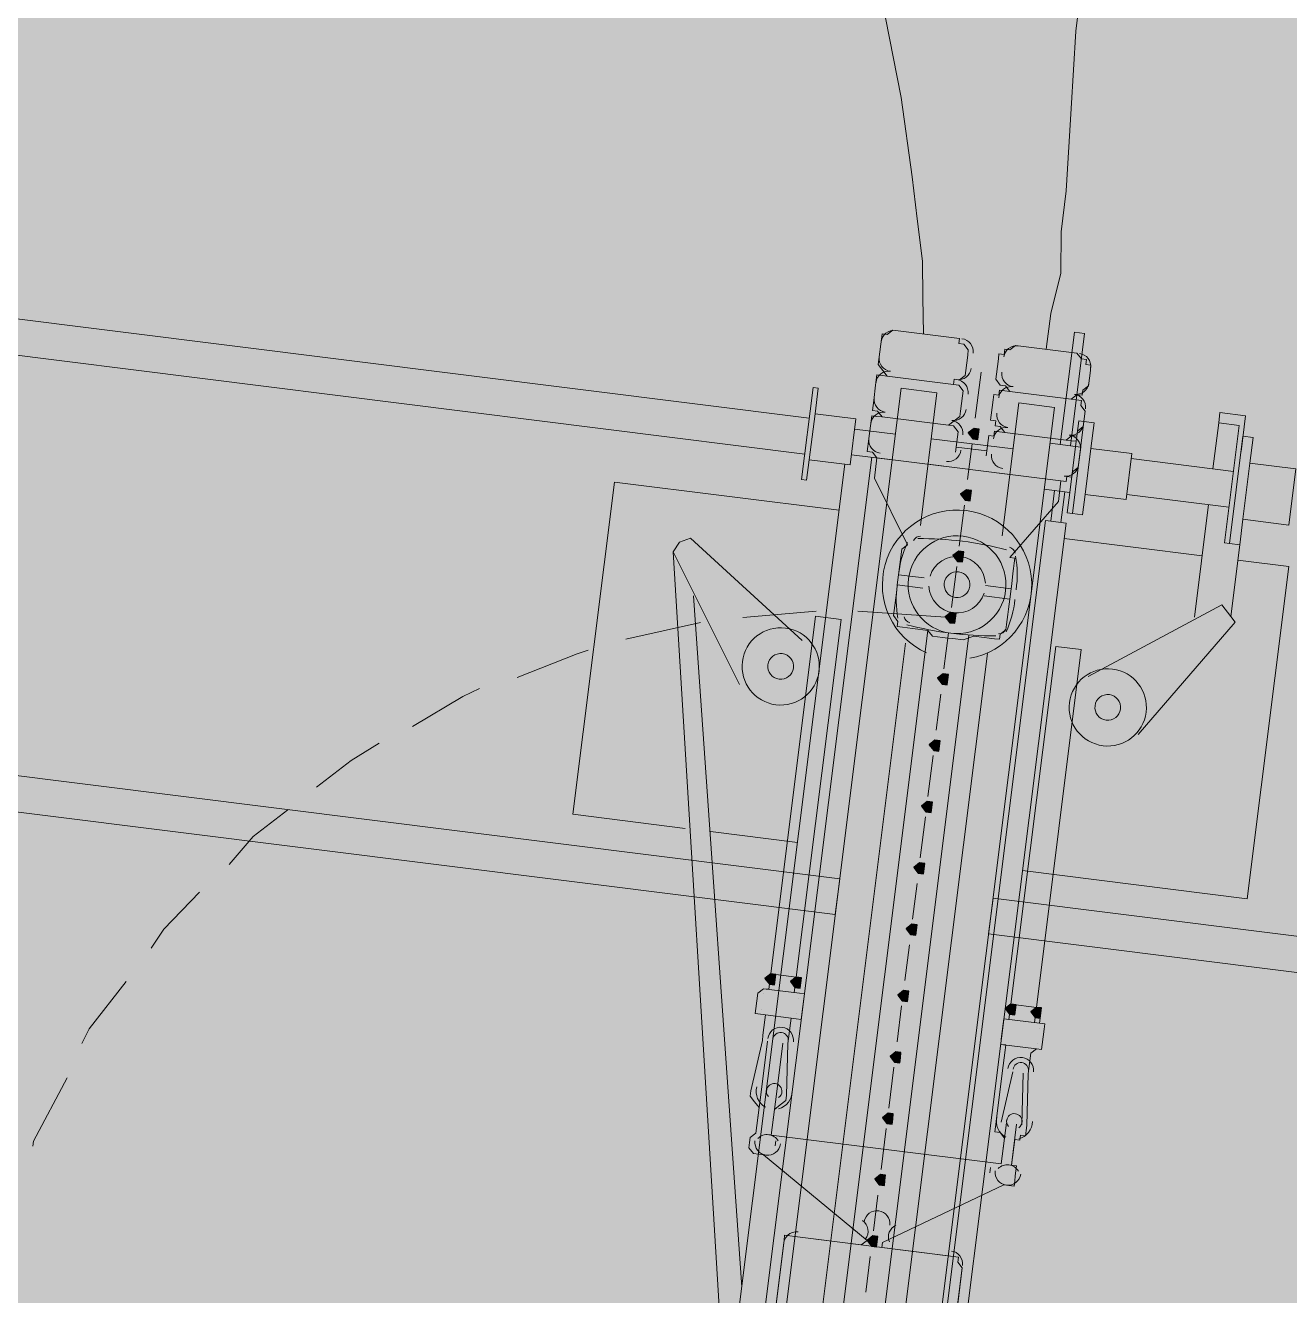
# Model space of a CAD drawing. Header units: metres. Extents: x -4 to 509425, y 7549 to 4732445.
# Drawn here: x 476012.322 to 476014.4, y 4719781.357 to 4719783.445 of the extents above; entities that cross this region are included whole.
import ezdxf

# ---------------------------------------------------------------- set-up
doc = ezdxf.new("R2010")
doc.units = ezdxf.units.M
doc.header["$LTSCALE"] = 0.01
doc.header["$MEASUREMENT"] = 0
doc.layers.get('0').update_dxf_attribs({"lineweight": 0})
doc.layers.add('_SUBESTACIÓN', color=1, linetype='Continuous')
doc.layers.add('SUBESTACION LA VID', color=253, linetype='Continuous')

# ---------------------------------------------------------------- blocks, each defined once
blk = doc.blocks.new('A$Cfff6051d')
at = {"layer": 'SUBESTACION LA VID', "transparency": 33554687}
h = blk.add_hatch(color=256, dxfattribs=at)
h.dxf.hatch_style = 2
h.paths.add_polyline_path([(476013.8889, 4719782.7731), (476013.8899, 4719782.7815), (476013.8815, 4719782.7825), (476013.8721, 4719782.7752), (476013.8794, 4719782.7657), (476013.8878, 4719782.7647)])
h = blk.add_hatch(color=256, dxfattribs=at)
h.dxf.hatch_style = 2
h.paths.add_polyline_path([(476013.8762, 4719782.6723), (476013.8773, 4719782.6807), (476013.8689, 4719782.6817), (476013.8594, 4719782.6744), (476013.8668, 4719782.6649), (476013.8752, 4719782.6639)])
h = blk.add_hatch(color=256, dxfattribs=at)
h.dxf.hatch_style = 2
h.paths.add_polyline_path([(476013.8636, 4719782.5715), (476013.8647, 4719782.5799), (476013.8563, 4719782.5809), (476013.8468, 4719782.5736), (476013.8541, 4719782.5641), (476013.8625, 4719782.5631)])
h = blk.add_hatch(color=256, dxfattribs=at)
h.dxf.hatch_style = 2
h.paths.add_polyline_path([(476013.851, 4719782.4707), (476013.852, 4719782.4791), (476013.8436, 4719782.4801), (476013.8342, 4719782.4728), (476013.8415, 4719782.4633), (476013.8499, 4719782.4623)])
h = blk.add_hatch(color=256, dxfattribs=at)
h.dxf.hatch_style = 2
h.paths.add_polyline_path([(476013.8383, 4719782.3698), (476013.8394, 4719782.3782), (476013.831, 4719782.3793), (476013.8215, 4719782.372), (476013.8289, 4719782.3625), (476013.8373, 4719782.3614)])
h = blk.add_hatch(color=256, dxfattribs=at)
h.dxf.hatch_style = 2
h.paths.add_polyline_path([(476013.8246, 4719782.2606), (476013.8257, 4719782.269), (476013.8173, 4719782.2701), (476013.8078, 4719782.2628), (476013.8152, 4719782.2533), (476013.8236, 4719782.2522)])
h = blk.add_hatch(color=256, dxfattribs=at)
h.dxf.hatch_style = 2
h.paths.add_polyline_path([(476013.812, 4719782.1598), (476013.813, 4719782.1682), (476013.8046, 4719782.1693), (476013.7952, 4719782.1619), (476013.8025, 4719782.1525), (476013.8109, 4719782.1514)])
h = blk.add_hatch(color=256, dxfattribs=at)
h.dxf.hatch_style = 2
h.paths.add_polyline_path([(476013.7994, 4719782.059), (476013.8004, 4719782.0674), (476013.792, 4719782.0685), (476013.7826, 4719782.0611), (476013.7899, 4719782.0517), (476013.7983, 4719782.0506)])
h = blk.add_hatch(color=256, dxfattribs=at)
h.dxf.hatch_style = 2
h.paths.add_polyline_path([(476013.7867, 4719781.9582), (476013.7878, 4719781.9666), (476013.7794, 4719781.9677), (476013.7699, 4719781.9603), (476013.7773, 4719781.9509), (476013.7857, 4719781.9498)])
h = blk.add_hatch(color=256, dxfattribs=at)
h.dxf.hatch_style = 2
h.paths.add_polyline_path([(476013.5546, 4719781.8764), (476013.5557, 4719781.8848), (476013.5473, 4719781.8859), (476013.5378, 4719781.8785), (476013.5452, 4719781.8691), (476013.5536, 4719781.868)])
h = blk.add_hatch(color=256, dxfattribs=at)
h.dxf.hatch_style = 2
h.paths.add_polyline_path([(476013.5966, 4719781.8711), (476013.5977, 4719781.8795), (476013.5893, 4719781.8806), (476013.5798, 4719781.8733), (476013.5872, 4719781.8638), (476013.5956, 4719781.8627)])
h = blk.add_hatch(color=256, dxfattribs=at)
h.dxf.hatch_style = 2
h.paths.add_polyline_path([(476013.773, 4719781.849), (476013.7741, 4719781.8574), (476013.7657, 4719781.8585), (476013.7562, 4719781.8511), (476013.7636, 4719781.8417), (476013.772, 4719781.8406)])
h = blk.add_hatch(color=256, dxfattribs=at)
h.dxf.hatch_style = 2
h.paths.add_polyline_path([(476013.9494, 4719781.8269), (476013.9505, 4719781.8353), (476013.9421, 4719781.8364), (476013.9326, 4719781.829), (476013.94, 4719781.8196), (476013.9484, 4719781.8185)])
h = blk.add_hatch(color=256, dxfattribs=at)
h.dxf.hatch_style = 2
h.paths.add_polyline_path([(476013.9914, 4719781.8217), (476013.9925, 4719781.8301), (476013.9841, 4719781.8311), (476013.9746, 4719781.8238), (476013.982, 4719781.8143), (476013.9904, 4719781.8133)])
h = blk.add_hatch(color=256, dxfattribs=at)
h.dxf.hatch_style = 2
h.paths.add_polyline_path([(476013.7604, 4719781.7482), (476013.7614, 4719781.7566), (476013.753, 4719781.7577), (476013.7436, 4719781.7503), (476013.7509, 4719781.7409), (476013.7593, 4719781.7398)])
h = blk.add_hatch(color=256, dxfattribs=at)
h.dxf.hatch_style = 2
h.paths.add_polyline_path([(476013.7478, 4719781.6474), (476013.7488, 4719781.6558), (476013.7404, 4719781.6569), (476013.731, 4719781.6495), (476013.7383, 4719781.6401), (476013.7467, 4719781.639)])
h = blk.add_hatch(color=256, dxfattribs=at)
h.dxf.hatch_style = 2
h.paths.add_polyline_path([(476013.7351, 4719781.5466), (476013.7362, 4719781.555), (476013.7278, 4719781.5561), (476013.7183, 4719781.5487), (476013.7257, 4719781.5393), (476013.7341, 4719781.5382)])
h = blk.add_hatch(color=256, dxfattribs=at)
h.dxf.hatch_style = 2
h.paths.add_polyline_path([(476013.7225, 4719781.4458), (476013.7235, 4719781.4542), (476013.7151, 4719781.4553), (476013.7057, 4719781.4479), (476013.713, 4719781.4385), (476013.7214, 4719781.4374)])
at = {"layer": 'SUBESTACION LA VID', "lineweight": 15}
for p, q in [((476010.1665, 4719783.2312), (476013.6106, 4719782.7994)), ((476010.1591, 4719783.1724), (476013.6032, 4719782.7406)), ((476013.8574, 4719782.9306), (476013.7482, 4719782.9443)), ((476013.7283, 4719782.9212), (476013.7251, 4719782.896)), ((476013.9498, 4719782.919), (476014.0506, 4719782.9064)), ((476013.8679, 4719782.8781), (476013.8711, 4719782.9033)), ((476013.9183, 4719782.8718), (476013.9215, 4719782.897)), ((476013.8931, 4719782.8749), (476013.8836, 4719782.7993)), ((476014.0727, 4719782.878), (476014.0695, 4719782.8528)), ((476013.31, 4719779.245), (476013.7618, 4719782.8487)), ((476013.7198, 4719782.854), (476013.7167, 4719782.8288)), ((476013.8479, 4719782.855), (476013.7387, 4719782.8687)), ((476013.7387, 4719782.8687), (476013.8479, 4719782.855)), ((476013.8206, 4719782.8413), (476013.7618, 4719782.8487)), ((476013.7933, 4719782.6229), (476013.8206, 4719782.8413)), ((476013.8595, 4719782.8109), (476013.8626, 4719782.8361)), ((476013.9099, 4719782.8046), (476013.913, 4719782.8298)), ((476013.9404, 4719782.8434), (476014.0412, 4719782.8308)), ((476014.0412, 4719782.8308), (476013.9404, 4719782.8434)), ((476013.6201, 4719782.8068), (476013.6106, 4719782.7312)), ((476014.0138, 4719782.8171), (476013.8011, 4719781.1203)), ((476013.9277, 4719782.6061), (476013.955, 4719782.8245)), ((476013.955, 4719782.8245), (476014.0138, 4719782.8171)), ((476014.0642, 4719782.8108), (476014.0611, 4719782.7856)), ((476013.7114, 4719782.7868), (476013.7083, 4719782.7616)), ((476013.8395, 4719782.7878), (476013.7303, 4719782.8015)), ((476013.7303, 4719782.8015), (476013.8395, 4719782.7878)), ((476014.2742, 4719782.7162), (476014.2837, 4719782.7918)), ((476013.6852, 4719782.7815), (476013.7524, 4719782.7731)), ((476013.8112, 4719782.7657), (476013.9456, 4719782.7489)), ((476013.8511, 4719782.7437), (476013.8542, 4719782.7689)), ((476013.9319, 4719782.7762), (476014.0327, 4719782.7636)), ((476014.0327, 4719782.7636), (476013.9319, 4719782.7762)), ((476013.8521, 4719782.7521), (476013.9025, 4719782.7458)), ((476013.8784, 4719782.7573), (476013.871, 4719782.6985)), ((476013.9015, 4719782.7374), (476013.9046, 4719782.7626)), ((476014.0485, 4719782.7531), (476014.039, 4719782.6775)), ((476014.0737, 4719782.7499), (476014.0642, 4719782.6743)), ((476013.6694, 4719782.7238), (476013.4198, 4719780.7329)), ((476013.4618, 4719780.7276), (476013.7135, 4719782.7353)), ((476013.6799, 4719782.7395), (476013.7471, 4719782.7311)), ((476013.7219, 4719782.7343), (476013.8311, 4719782.7206)), ((476013.8059, 4719782.7237), (476013.9403, 4719782.7069)), ((476014.0558, 4719782.7436), (476014.0527, 4719782.7184)), ((476014.1398, 4719782.7331), (476014.3078, 4719782.712)), ((476014.3236, 4719782.6333), (476014.3351, 4719782.7257)), ((476014.0243, 4719782.6964), (476013.9235, 4719782.709)), ((476014.0138, 4719782.6806), (476014.0075, 4719782.6302)), ((476014.0306, 4719782.6785), (476014.0243, 4719782.6281)), ((476014.1325, 4719782.6743), (476014.3005, 4719782.6532)), ((476013.8657, 4719782.6565), (476013.8573, 4719782.5893)), ((476014.2669, 4719782.6574), (476014.2437, 4719782.4726)), ((476014.2563, 4719782.5734), (476014.0295, 4719782.6018)), ((476013.3869, 4719782.58), (476013.4735, 4719781.1613)), ((476014.3183, 4719782.5913), (476014.3035, 4719782.4736)), ((476013.7995, 4719782.5368), (476013.7575, 4719782.5421)), ((476013.8531, 4719782.5557), (476013.8447, 4719782.4885)), ((476013.7974, 4719782.52), (476013.7554, 4719782.5253)), ((476013.9003, 4719782.5242), (476013.9423, 4719782.5189)), ((476013.4204, 4719782.5076), (476013.4998, 4719781.3713)), ((476013.8982, 4719782.5074), (476013.9402, 4719782.5021)), ((476013.622, 4719782.4823), (476013.5013, 4719782.4718)), ((476013.5473, 4719781.8859), (476013.621, 4719782.4739)), ((476013.663, 4719782.4686), (476013.621, 4719782.4739)), ((476013.8426, 4719782.4717), (476013.6903, 4719782.4823)), ((476013.432, 4719782.4635), (476013.3091, 4719782.4362)), ((476013.5893, 4719781.8806), (476013.663, 4719782.4686)), ((476013.8058, 4719782.4507), (476013.4509, 4719779.6198)), ((476013.873, 4719782.4423), (476013.5181, 4719779.6114)), ((476013.8394, 4719782.4465), (476013.832, 4719782.3877)), ((476013.6069, 4719781.1361), (476013.769, 4719782.4297)), ((476013.7413, 4719781.1192), (476013.9034, 4719782.4129)), ((476013.9421, 4719781.8364), (476014.0158, 4719782.4244)), ((476013.9841, 4719781.8311), (476014.0578, 4719782.4191)), ((476014.0158, 4719782.4244), (476014.0578, 4719782.4191)), ((476013.8268, 4719782.3457), (476013.8194, 4719782.2869)), ((476013.8141, 4719782.2449), (476013.8057, 4719782.1777)), ((476013.4066, 4719782.1253), (476013.2218, 4719782.1485)), ((476013.8015, 4719782.1441), (476013.7931, 4719782.0769)), ((476013.5915, 4719782.1022), (476013.4486, 4719782.1201)), ((476013.9611, 4719782.0558), (476014.3307, 4719782.0095)), ((476013.7878, 4719782.0349), (476013.7804, 4719781.9761)), ((476013.7752, 4719781.9341), (476013.7678, 4719781.8753)), ((476013.5441, 4719781.8607), (476013.5462, 4719781.8775)), ((476013.5893, 4719781.8806), (476013.5473, 4719781.8859)), ((476013.5861, 4719781.8554), (476013.5882, 4719781.8722)), ((476013.5231, 4719781.8292), (476013.5263, 4719781.8544)), ((476013.5347, 4719781.8533), (476013.5347, 4719781.8533)), ((476013.5945, 4719781.8543), (476013.5357, 4719781.8617)), ((476013.5315, 4719781.8281), (476013.5315, 4719781.8281)), ((476013.5935, 4719781.8459), (476013.5935, 4719781.8459)), ((476013.5987, 4719781.8197), (476013.6019, 4719781.8449)), ((476013.7625, 4719781.8333), (476013.7551, 4719781.7745)), ((476013.9389, 4719781.8112), (476013.941, 4719781.828)), ((476013.9421, 4719781.8364), (476013.9841, 4719781.8311)), ((476013.5892, 4719781.8123), (476013.5304, 4719781.8197)), ((476013.5346, 4719781.7851), (476013.5378, 4719781.8103)), ((476013.5388, 4719781.8187), (476013.5378, 4719781.8103)), ((476013.5766, 4719781.7798), (476013.5798, 4719781.805)), ((476013.5808, 4719781.8134), (476013.5798, 4719781.805)), ((476013.5903, 4719781.8207), (476013.5903, 4719781.8207)), ((476013.9305, 4719781.8122), (476013.9893, 4719781.8049)), ((476013.9809, 4719781.8059), (476013.983, 4719781.8227)), ((476013.9263, 4719781.7786), (476013.9295, 4719781.8038)), ((476013.9295, 4719781.8038), (476013.9295, 4719781.8038)), ((476013.9883, 4719781.7965), (476013.9883, 4719781.7965)), ((476013.9935, 4719781.7702), (476013.9967, 4719781.7954)), ((476013.5147, 4719781.6937), (476013.5336, 4719781.7767)), ((476013.5315, 4719781.6916), (476013.542, 4719781.7756)), ((476013.5567, 4719781.6884), (476013.5672, 4719781.7724)), ((476013.5735, 4719781.6863), (476013.5756, 4719781.7714)), ((476013.9253, 4719781.7702), (476013.9841, 4719781.7628)), ((476013.9263, 4719781.7786), (476013.9263, 4719781.7786)), ((476013.9337, 4719781.7692), (476013.9326, 4719781.7608)), ((476013.9841, 4719781.7628), (476013.9746, 4719781.7555)), ((476013.9851, 4719781.7713), (476013.9851, 4719781.7713)), ((476013.9294, 4719781.7356), (476013.9326, 4719781.7608)), ((476013.9715, 4719781.7303), (476013.9746, 4719781.7555)), ((476013.7499, 4719781.7325), (476013.7415, 4719781.6653)), ((476013.9179, 4719781.6432), (476013.9284, 4719781.7272)), ((476013.9263, 4719781.6421), (476013.9452, 4719781.7251)), ((476013.9599, 4719781.6379), (476013.962, 4719781.7229)), ((476013.9683, 4719781.6368), (476013.9704, 4719781.7219)), ((476013.5315, 4719781.6916), (476013.523, 4719781.6244)), ((476013.5567, 4719781.6884), (476013.5482, 4719781.6212)), ((476013.9347, 4719781.6411), (476013.9262, 4719781.5739)), ((476013.9515, 4719781.6389), (476013.943, 4719781.5717)), ((476013.5125, 4719781.6087), (476013.5136, 4719781.6171)), ((476013.5482, 4719781.6212), (476013.9262, 4719781.5739)), ((476013.7372, 4719781.6317), (476013.7288, 4719781.5645)), ((476013.5545, 4719781.6034), (476013.5556, 4719781.6118)), ((476013.5356, 4719781.5887), (476013.7057, 4719781.4479)), ((476013.9073, 4719781.5592), (476013.9084, 4719781.5676)), ((476013.9493, 4719781.5539), (476013.9504, 4719781.5623)), ((476013.9304, 4719781.5392), (476013.7309, 4719781.4448)), ((476013.7236, 4719781.5225), (476013.7162, 4719781.4637)), ((476013.587, 4719781.4543), (476013.839, 4719781.4227)), ((476013.5555, 4719781.3388), (476013.5692, 4719781.448)), ((476013.7109, 4719781.4217), (476013.7035, 4719781.3629)), ((476013.8621, 4719781.4027), (476013.8495, 4719781.3019))]:
    blk.add_line(p, q, dxfattribs=at)
for points in [[(476013.7986, 4719782.938), (476013.7976, 4719782.9978), (476013.7966, 4719783.0577), (476013.7882, 4719783.127), (476013.7798, 4719783.1963), (476013.762, 4719783.3265), (476013.7358, 4719783.4578), (476013.7358, 4719783.526), (476013.7264, 4719783.5869), (476013.7254, 4719783.6468), (476013.7338, 4719783.714), (476013.7412, 4719783.7728), (476013.7569, 4719783.8306), (476013.7685, 4719783.8547), (476013.7811, 4719783.8872), (476013.8011, 4719783.9103), (476013.8126, 4719783.9345)], [(476014.0002, 4719782.9127), (476014.0076, 4719782.9715), (476014.0244, 4719783.0376), (476014.0245, 4719783.1059), (476014.0329, 4719783.1731), (476014.0413, 4719783.3086), (476014.0487, 4719783.4356), (476014.0572, 4719783.5028), (476014.0656, 4719783.57), (476014.0814, 4719783.6278), (476014.0982, 4719783.6939), (476014.1223, 4719783.7506), (476014.1455, 4719783.7989), (476014.1654, 4719783.822), (476014.178, 4719783.8546), (476014.198, 4719783.8777), (476014.2253, 4719783.8913)], [(476013.7482, 4719782.9443), (476013.7388, 4719782.9369), (476013.7304, 4719782.938), (476013.7293, 4719782.9296), (476013.7283, 4719782.9212), (476013.7251, 4719782.896), (476013.7241, 4719782.8876), (476013.7314, 4719782.8781), (476013.7387, 4719782.8687), (476013.7303, 4719782.8697), (476013.7219, 4719782.8708), (476013.7209, 4719782.8624), (476013.7198, 4719782.854), (476013.7167, 4719782.8288), (476013.7156, 4719782.8204), (476013.7146, 4719782.812), (476013.723, 4719782.8109), (476013.7303, 4719782.8015), (476013.7219, 4719782.8025), (476013.7135, 4719782.8036), (476013.7125, 4719782.7952), (476013.7114, 4719782.7868), (476013.7083, 4719782.7616), (476013.7072, 4719782.7532), (476013.7061, 4719782.7448), (476013.7145, 4719782.7437), (476013.7219, 4719782.7343), (476013.7177, 4719782.7007), (476013.7722, 4719782.5914), (476013.7628, 4719782.5841), (476013.7607, 4719782.5673), (476013.7596, 4719782.5589), (476013.7575, 4719782.5421), (476013.7554, 4719782.5253), (476013.7544, 4719782.5169), (476013.7512, 4719782.4917), (476013.7491, 4719782.4749), (476013.7565, 4719782.4654), (476013.7554, 4719782.457), (476013.7638, 4719782.456), (476013.7806, 4719782.4539), (476013.789, 4719782.4528), (476013.7974, 4719782.4518), (476013.8058, 4719782.4507), (476013.8131, 4719782.4413), (476013.8299, 4719782.4392), (476013.8383, 4719782.4381), (476013.8467, 4719782.4371), (476013.8635, 4719782.435), (476013.8814, 4719782.4412), (476013.8982, 4719782.4391), (476013.9066, 4719782.4381), (476013.915, 4719782.437), (476013.9234, 4719782.436), (476013.9245, 4719782.4444), (476013.9339, 4719782.4517), (476013.935, 4719782.4601), (476013.936, 4719782.4685), (476013.9371, 4719782.4769), (476013.9381, 4719782.4853), (476013.9392, 4719782.4937), (476013.9402, 4719782.5021), (476013.9423, 4719782.5189), (476013.9434, 4719782.5273), (476013.9455, 4719782.5441), (476013.9465, 4719782.5525), (476013.9476, 4719782.5609), (476013.9487, 4719782.5693), (476013.9403, 4719782.5704), (476014.0201, 4719782.6628), (476014.0243, 4719782.6964), (476014.0327, 4719782.6953), (476014.0338, 4719782.7037), (476014.0422, 4719782.7027), (476014.0432, 4719782.7111), (476014.0527, 4719782.7184), (476014.0558, 4719782.7436), (476014.0569, 4719782.752), (476014.0485, 4719782.7531), (476014.0495, 4719782.7615), (476014.0411, 4719782.7625), (476014.0327, 4719782.7636), (476014.0422, 4719782.7709), (476014.0506, 4719782.7699), (476014.0516, 4719782.7783), (476014.0611, 4719782.7856), (476014.0642, 4719782.8108), (476014.0569, 4719782.8203), (476014.058, 4719782.8287), (476014.0496, 4719782.8297), (476014.0412, 4719782.8308), (476014.0506, 4719782.8381), (476014.059, 4719782.8371), (476014.0601, 4719782.8455), (476014.0695, 4719782.8528), (476014.0727, 4719782.878), (476014.0737, 4719782.8864), (476014.0653, 4719782.8875), (476014.0664, 4719782.8959), (476014.058, 4719782.8969), (476014.0506, 4719782.9064), (476013.9498, 4719782.919), (476013.9404, 4719782.9117), (476013.932, 4719782.9127), (476013.9309, 4719782.9043), (476013.9225, 4719782.9054), (476013.9215, 4719782.897), (476013.9183, 4719782.8718), (476013.9173, 4719782.8634), (476013.9246, 4719782.8539), (476013.933, 4719782.8529), (476013.9404, 4719782.8434), (476013.932, 4719782.8445), (476013.9236, 4719782.8455), (476013.9225, 4719782.8371), (476013.9141, 4719782.8382), (476013.913, 4719782.8298), (476013.9099, 4719782.8046), (476013.9088, 4719782.7962), (476013.9172, 4719782.7951), (476013.9162, 4719782.7867), (476013.9246, 4719782.7857), (476013.9319, 4719782.7762), (476013.9235, 4719782.7773), (476013.9151, 4719782.7783), (476013.9141, 4719782.7699), (476013.9057, 4719782.771), (476013.9046, 4719782.7626), (476013.9025, 4719782.7458), (476013.8521, 4719782.7521), (476013.8542, 4719782.7689), (476013.8553, 4719782.7773), (476013.8479, 4719782.7867), (476013.8395, 4719782.7878), (476013.849, 4719782.7951), (476013.8584, 4719782.8025), (476013.8595, 4719782.8109), (476013.8626, 4719782.8361), (476013.8637, 4719782.8445), (476013.8563, 4719782.8539), (476013.8479, 4719782.855), (476013.849, 4719782.8634), (476013.8574, 4719782.8623), (476013.8669, 4719782.8697), (476013.8679, 4719782.8781), (476013.8711, 4719782.9033), (476013.8721, 4719782.9117), (476013.8648, 4719782.9211), (476013.8564, 4719782.9222), (476013.8574, 4719782.9306), (476013.7482, 4719782.9443)], [(476014.0401, 4719782.7541), (476014.0632, 4719782.9389), (476014.0464, 4719782.941), (476014.0233, 4719782.7562)], [(476013.6064, 4719782.6976), (476013.6106, 4719782.7312), (476013.6778, 4719782.7227), (476013.6873, 4719782.7983), (476013.6201, 4719782.8068), (476013.6253, 4719782.8488), (476013.6169, 4719782.8498), (476013.598, 4719782.6986), (476013.6064, 4719782.6976)], [(476014.3204, 4719782.7446), (476014.3278, 4719782.8034), (476014.2858, 4719782.8086), (476014.2837, 4719782.7918), (476014.3173, 4719782.7876), (476014.2931, 4719782.5944), (476014.3015, 4719782.5934)], [(476014.0065, 4719782.7583), (476014.0485, 4719782.7531), (476014.0537, 4719782.7951), (476014.0621, 4719782.794), (476014.0432, 4719782.6428), (476014.0348, 4719782.6439), (476014.039, 4719782.6775), (476013.997, 4719782.6827)], [(476014.06, 4719782.6407), (476014.0642, 4719782.6743), (476014.1314, 4719782.6659), (476014.1409, 4719782.7415), (476014.0737, 4719782.7499), (476014.0789, 4719782.7919), (476014.0621, 4719782.794), (476014.0432, 4719782.6428), (476014.06, 4719782.6407)], [(476014.3183, 4719782.5913), (476014.3236, 4719782.6333), (476014.3992, 4719782.6238), (476014.4107, 4719782.7162), (476014.3351, 4719782.7257), (476014.3404, 4719782.7676), (476014.3236, 4719782.7698), (476014.3015, 4719782.5934), (476014.3183, 4719782.5913)], [(476013.7219, 4719782.7343), (476013.7177, 4719782.7007), (476013.7722, 4719782.5914)], [(476013.2218, 4719782.1485), (476013.2903, 4719782.6945), (476013.6599, 4719782.6482)], [(476014.0243, 4719782.6964), (476014.0201, 4719782.6628), (476013.9403, 4719782.5704)], [(476013.8505, 4719781.1738), (476014.0327, 4719782.6271), (476013.9991, 4719782.6313), (476013.8169, 4719781.178)], [(476013.496, 4719782.3616), (476013.3869, 4719782.58), (476013.3974, 4719782.5958), (476013.4152, 4719782.6021), (476013.5989, 4719782.434)], [(476014.3307, 4719782.0095), (476014.3991, 4719782.5555), (476014.3151, 4719782.566)], [(476013.6607, 4719782.0423), (476013.6534, 4719781.9835), (476009.9404, 4719782.449), (476009.9478, 4719782.5078), (476013.6607, 4719782.0423)], [(476014.0578, 4719782.4191), (476014.0158, 4719782.4244), (476013.9421, 4719781.8364), (476013.941, 4719781.828), (476013.9389, 4719781.8112), (476013.9305, 4719781.8122), (476013.9295, 4719781.8038), (476013.9263, 4719781.7786), (476013.9253, 4719781.7702), (476013.9337, 4719781.7692), (476013.9326, 4719781.7608), (476013.9294, 4719781.7356), (476013.9284, 4719781.7272), (476013.9179, 4719781.6432), (476013.9168, 4719781.6348), (476013.9158, 4719781.6264), (476013.9242, 4719781.6253), (476013.9315, 4719781.6159), (476013.9262, 4719781.5739), (476013.5482, 4719781.6212), (476013.5535, 4719781.6632), (476013.5629, 4719781.6706), (476013.5724, 4719781.6779), (476013.5735, 4719781.6863), (476013.5756, 4719781.7714), (476013.5766, 4719781.7798), (476013.5798, 4719781.805), (476013.5808, 4719781.8134), (476013.5892, 4719781.8123), (476013.5976, 4719781.8113), (476013.5987, 4719781.8197), (476013.6019, 4719781.8449), (476013.6029, 4719781.8533), (476013.5945, 4719781.8543), (476013.5861, 4719781.8554), (476013.5882, 4719781.8722), (476013.5893, 4719781.8806), (476013.663, 4719782.4686), (476013.621, 4719782.4739), (476013.5473, 4719781.8859), (476013.5462, 4719781.8775), (476013.5441, 4719781.8607), (476013.5357, 4719781.8617), (476013.5263, 4719781.8544), (476013.5231, 4719781.8292), (476013.522, 4719781.8208), (476013.5304, 4719781.8197), (476013.5388, 4719781.8187), (476013.5378, 4719781.8103), (476013.5346, 4719781.7851), (476013.5336, 4719781.7767), (476013.5147, 4719781.6937), (476013.5136, 4719781.6853), (476013.5209, 4719781.6759), (476013.5283, 4719781.6664), (476013.523, 4719781.6244), (476013.5136, 4719781.6171), (476013.5125, 4719781.6087), (476013.5115, 4719781.6003), (476013.5188, 4719781.5908), (476013.5272, 4719781.5897), (476013.5356, 4719781.5887), (476013.7057, 4719781.4479), (476013.6962, 4719781.4406), (476013.587, 4719781.4543), (476013.5786, 4719781.4553), (476013.5702, 4719781.4564), (476013.5692, 4719781.448), (476013.5681, 4719781.4396), (476013.2975, 4719779.2807)], [(476013.5915, 4719779.2438), (476013.8621, 4719781.4027), (476013.8548, 4719781.4122), (476013.8558, 4719781.4206), (476013.8474, 4719781.4216), (476013.7298, 4719781.4364), (476013.7309, 4719781.4448), (476013.9304, 4719781.5392), (476013.9388, 4719781.5381), (476013.9472, 4719781.5371), (476013.9483, 4719781.5455), (476013.9493, 4719781.5539), (476013.9504, 4719781.5623), (476013.9514, 4719781.5707), (476013.943, 4719781.5717), (476013.9483, 4719781.6137), (476013.9567, 4719781.6127), (476013.9578, 4719781.6211), (476013.9662, 4719781.62), (476013.9672, 4719781.6284), (476013.9683, 4719781.6368), (476013.9704, 4719781.7219), (476013.9715, 4719781.7303), (476013.9746, 4719781.7555), (476013.9841, 4719781.7628), (476013.9925, 4719781.7618), (476013.9935, 4719781.7702), (476013.9967, 4719781.7954), (476013.9977, 4719781.8038), (476013.9893, 4719781.8049), (476013.9914, 4719781.8217), (476013.9841, 4719781.8311), (476014.0578, 4719782.4191)], [(476014.1512, 4719782.2794), (476014.3109, 4719782.4642), (476014.3035, 4719782.4736), (476014.2889, 4719782.4925), (476014.0693, 4719782.375)], [(476013.2471, 4719782.4184), (476013.2293, 4719782.4121), (476013.1306, 4719782.3733)], [(476013.0686, 4719782.3554), (476013.0413, 4719782.3418), (476012.9583, 4719782.2925)], [(476012.9037, 4719782.2652), (476012.8575, 4719782.2368), (476012.8008, 4719782.1928)], [(476012.7535, 4719782.156), (476012.6968, 4719782.1119), (476012.6569, 4719782.0658)], [(476012.6085, 4719782.0206), (476012.5497, 4719781.9597), (476012.5287, 4719781.9282)], [(476013.9127, 4719782.0107), (476013.9054, 4719781.9519), (476017.6183, 4719781.4864), (476017.6257, 4719781.5452), (476013.9127, 4719782.0107)], [(476012.4877, 4719781.8736), (476012.4268, 4719781.796), (476012.4152, 4719781.7718)], [(476012.3911, 4719781.7151), (476012.3354, 4719781.6112), (476012.3343, 4719781.6028)]]:
    blk.add_lwpolyline(points, dxfattribs=at)
at = {"layer": 'SUBESTACION LA VID'}
for points in [[(476013.8889, 4719782.7731), (476013.8899, 4719782.7815), (476013.8815, 4719782.7825), (476013.8721, 4719782.7752), (476013.8794, 4719782.7657), (476013.8878, 4719782.7647)], [(476013.8762, 4719782.6723), (476013.8773, 4719782.6807), (476013.8689, 4719782.6817), (476013.8594, 4719782.6744), (476013.8668, 4719782.6649), (476013.8752, 4719782.6639)], [(476013.8636, 4719782.5715), (476013.8647, 4719782.5799), (476013.8563, 4719782.5809), (476013.8468, 4719782.5736), (476013.8541, 4719782.5641), (476013.8625, 4719782.5631)], [(476013.851, 4719782.4707), (476013.852, 4719782.4791), (476013.8436, 4719782.4801), (476013.8342, 4719782.4728), (476013.8415, 4719782.4633), (476013.8499, 4719782.4623)], [(476013.8383, 4719782.3698), (476013.8394, 4719782.3782), (476013.831, 4719782.3793), (476013.8215, 4719782.372), (476013.8289, 4719782.3625), (476013.8373, 4719782.3614)], [(476013.8246, 4719782.2606), (476013.8257, 4719782.269), (476013.8173, 4719782.2701), (476013.8078, 4719782.2628), (476013.8152, 4719782.2533), (476013.8236, 4719782.2522)], [(476013.812, 4719782.1598), (476013.813, 4719782.1682), (476013.8046, 4719782.1693), (476013.7952, 4719782.1619), (476013.8025, 4719782.1525), (476013.8109, 4719782.1514)], [(476013.7994, 4719782.059), (476013.8004, 4719782.0674), (476013.792, 4719782.0685), (476013.7826, 4719782.0611), (476013.7899, 4719782.0517), (476013.7983, 4719782.0506)], [(476013.7867, 4719781.9582), (476013.7878, 4719781.9666), (476013.7794, 4719781.9677), (476013.7699, 4719781.9603), (476013.7773, 4719781.9509), (476013.7857, 4719781.9498)], [(476013.5546, 4719781.8764), (476013.5557, 4719781.8848), (476013.5473, 4719781.8859), (476013.5378, 4719781.8785), (476013.5452, 4719781.8691), (476013.5536, 4719781.868)], [(476013.5966, 4719781.8711), (476013.5977, 4719781.8795), (476013.5893, 4719781.8806), (476013.5798, 4719781.8733), (476013.5872, 4719781.8638), (476013.5956, 4719781.8627)], [(476013.773, 4719781.849), (476013.7741, 4719781.8574), (476013.7657, 4719781.8585), (476013.7562, 4719781.8511), (476013.7636, 4719781.8417), (476013.772, 4719781.8406)], [(476013.9494, 4719781.8269), (476013.9505, 4719781.8353), (476013.9421, 4719781.8364), (476013.9326, 4719781.829), (476013.94, 4719781.8196), (476013.9484, 4719781.8185)], [(476013.9914, 4719781.8217), (476013.9925, 4719781.8301), (476013.9841, 4719781.8311), (476013.9746, 4719781.8238), (476013.982, 4719781.8143), (476013.9904, 4719781.8133)], [(476013.7604, 4719781.7482), (476013.7614, 4719781.7566), (476013.753, 4719781.7577), (476013.7436, 4719781.7503), (476013.7509, 4719781.7409), (476013.7593, 4719781.7398)], [(476013.7478, 4719781.6474), (476013.7488, 4719781.6558), (476013.7404, 4719781.6569), (476013.731, 4719781.6495), (476013.7383, 4719781.6401), (476013.7467, 4719781.639)], [(476013.7351, 4719781.5466), (476013.7362, 4719781.555), (476013.7278, 4719781.5561), (476013.7183, 4719781.5487), (476013.7257, 4719781.5393), (476013.7341, 4719781.5382)], [(476013.7225, 4719781.4458), (476013.7235, 4719781.4542), (476013.7151, 4719781.4553), (476013.7057, 4719781.4479), (476013.713, 4719781.4385), (476013.7214, 4719781.4374)]]:
    blk.add_lwpolyline(points, close=True, dxfattribs=at)
at = {"layer": 'SUBESTACION LA VID', "lineweight": 0}
for points in [[(476013.8889, 4719782.7731), (476013.8899, 4719782.7815), (476013.8815, 4719782.7825), (476013.8721, 4719782.7752), (476013.8794, 4719782.7657), (476013.8878, 4719782.7647)], [(476013.8762, 4719782.6723), (476013.8773, 4719782.6807), (476013.8689, 4719782.6817), (476013.8594, 4719782.6744), (476013.8668, 4719782.6649), (476013.8752, 4719782.6639)], [(476013.8636, 4719782.5715), (476013.8647, 4719782.5799), (476013.8563, 4719782.5809), (476013.8468, 4719782.5736), (476013.8541, 4719782.5641), (476013.8625, 4719782.5631)], [(476013.851, 4719782.4707), (476013.852, 4719782.4791), (476013.8436, 4719782.4801), (476013.8342, 4719782.4728), (476013.8415, 4719782.4633), (476013.8499, 4719782.4623)], [(476013.8383, 4719782.3698), (476013.8394, 4719782.3782), (476013.831, 4719782.3793), (476013.8215, 4719782.372), (476013.8289, 4719782.3625), (476013.8373, 4719782.3614)], [(476013.8246, 4719782.2606), (476013.8257, 4719782.269), (476013.8173, 4719782.2701), (476013.8078, 4719782.2628), (476013.8152, 4719782.2533), (476013.8236, 4719782.2522)], [(476013.812, 4719782.1598), (476013.813, 4719782.1682), (476013.8046, 4719782.1693), (476013.7952, 4719782.1619), (476013.8025, 4719782.1525), (476013.8109, 4719782.1514)], [(476013.7994, 4719782.059), (476013.8004, 4719782.0674), (476013.792, 4719782.0685), (476013.7826, 4719782.0611), (476013.7899, 4719782.0517), (476013.7983, 4719782.0506)], [(476013.7867, 4719781.9582), (476013.7878, 4719781.9666), (476013.7794, 4719781.9677), (476013.7699, 4719781.9603), (476013.7773, 4719781.9509), (476013.7857, 4719781.9498)], [(476013.5546, 4719781.8764), (476013.5557, 4719781.8848), (476013.5473, 4719781.8859), (476013.5378, 4719781.8785), (476013.5452, 4719781.8691), (476013.5536, 4719781.868)], [(476013.5966, 4719781.8711), (476013.5977, 4719781.8795), (476013.5893, 4719781.8806), (476013.5798, 4719781.8733), (476013.5872, 4719781.8638), (476013.5956, 4719781.8627)], [(476013.773, 4719781.849), (476013.7741, 4719781.8574), (476013.7657, 4719781.8585), (476013.7562, 4719781.8511), (476013.7636, 4719781.8417), (476013.772, 4719781.8406)], [(476013.9494, 4719781.8269), (476013.9505, 4719781.8353), (476013.9421, 4719781.8364), (476013.9326, 4719781.829), (476013.94, 4719781.8196), (476013.9484, 4719781.8185)], [(476013.9914, 4719781.8217), (476013.9925, 4719781.8301), (476013.9841, 4719781.8311), (476013.9746, 4719781.8238), (476013.982, 4719781.8143), (476013.9904, 4719781.8133)], [(476013.7604, 4719781.7482), (476013.7614, 4719781.7566), (476013.753, 4719781.7577), (476013.7436, 4719781.7503), (476013.7509, 4719781.7409), (476013.7593, 4719781.7398)], [(476013.7478, 4719781.6474), (476013.7488, 4719781.6558), (476013.7404, 4719781.6569), (476013.731, 4719781.6495), (476013.7383, 4719781.6401), (476013.7467, 4719781.639)], [(476013.7351, 4719781.5466), (476013.7362, 4719781.555), (476013.7278, 4719781.5561), (476013.7183, 4719781.5487), (476013.7257, 4719781.5393), (476013.7341, 4719781.5382)], [(476013.7225, 4719781.4458), (476013.7235, 4719781.4542), (476013.7151, 4719781.4553), (476013.7057, 4719781.4479), (476013.713, 4719781.4385), (476013.7214, 4719781.4374)]]:
    blk.add_lwpolyline(points, close=True, dxfattribs=at)
at = {"layer": 'SUBESTACION LA VID', "lineweight": 15}
for points in [[(476013.7524, 4719782.9438), (476013.7408, 4719782.9452), (476013.7302, 4719782.937), (476013.7288, 4719782.9254)], [(476013.88, 4719782.9064), (476013.8815, 4719782.918), (476013.8732, 4719782.9286), (476013.8616, 4719782.9301)], [(476013.954, 4719782.9185), (476013.9424, 4719782.9199), (476013.9319, 4719782.9117), (476013.9304, 4719782.9001)], [(476013.7256, 4719782.9002), (476013.7242, 4719782.8886), (476013.7324, 4719782.878), (476013.744, 4719782.8766)], [(476014.0732, 4719782.8822), (476014.0747, 4719782.8938), (476014.0664, 4719782.9044), (476014.0548, 4719782.9058)], [(476013.744, 4719782.8766), (476013.7324, 4719782.878), (476013.7218, 4719782.8698), (476013.7204, 4719782.8582)], [(476013.8532, 4719782.8629), (476013.8648, 4719782.8614), (476013.8754, 4719782.8696), (476013.8768, 4719782.8812)], [(476013.9272, 4719782.8749), (476013.9258, 4719782.8633), (476013.934, 4719782.8527), (476013.9456, 4719782.8513)], [(476013.8716, 4719782.8392), (476013.873, 4719782.8508), (476013.8648, 4719782.8614), (476013.8532, 4719782.8629)], [(476013.9456, 4719782.8513), (476013.934, 4719782.8527), (476013.9234, 4719782.8445), (476013.922, 4719782.8329)], [(476014.0464, 4719782.8386), (476014.058, 4719782.8372), (476014.0686, 4719782.8454), (476014.07, 4719782.857)], [(476013.7172, 4719782.833), (476013.7158, 4719782.8214), (476013.724, 4719782.8108), (476013.7356, 4719782.8094)], [(476014.0648, 4719782.815), (476014.0662, 4719782.8266), (476014.058, 4719782.8372), (476014.0464, 4719782.8386)], [(476013.7356, 4719782.8094), (476013.724, 4719782.8108), (476013.7134, 4719782.8026), (476013.7119, 4719782.791)], [(476013.8448, 4719782.7957), (476013.8564, 4719782.7942), (476013.867, 4719782.8024), (476013.8684, 4719782.814)], [(476013.9188, 4719782.8077), (476013.9174, 4719782.7961), (476013.9256, 4719782.7855), (476013.9372, 4719782.7841)], [(476013.8631, 4719782.772), (476013.8646, 4719782.7836), (476013.8564, 4719782.7942), (476013.8448, 4719782.7957)], [(476014.038, 4719782.7714), (476014.0496, 4719782.77), (476014.0602, 4719782.7782), (476014.0616, 4719782.7898)], [(476013.7088, 4719782.7658), (476013.7073, 4719782.7542), (476013.7155, 4719782.7436), (476013.7271, 4719782.7422)], [(476013.9372, 4719782.7841), (476013.9256, 4719782.7855), (476013.915, 4719782.7773), (476013.9135, 4719782.7657)], [(476014.0564, 4719782.7478), (476014.0578, 4719782.7594), (476014.0496, 4719782.77), (476014.038, 4719782.7714)], [(476013.8364, 4719782.7285), (476013.8479, 4719782.727), (476013.8585, 4719782.7352), (476013.86, 4719782.7468)], [(476013.9104, 4719782.7405), (476013.9089, 4719782.7289), (476013.9172, 4719782.7183), (476013.9288, 4719782.7169)], [(476014.0296, 4719782.7042), (476014.0412, 4719782.7028), (476014.0517, 4719782.711), (476014.0532, 4719782.7226)], [(476013.7937, 4719782.6057), (476013.7888, 4719782.6057), (476013.7843, 4719782.6028), (476013.7822, 4719782.5983)], [(476013.9348, 4719782.5832), (476013.8873, 4719782.5957), (476013.8382, 4719782.6019), (476013.789, 4719782.6015)], [(476013.772, 4719782.5949), (476013.7642, 4719782.5781), (476013.7593, 4719782.5602), (476013.7575, 4719782.5418)], [(476013.9491, 4719782.5774), (476013.9482, 4719782.5823), (476013.9446, 4719782.5861), (476013.9398, 4719782.5874)], [(476013.9506, 4719782.5176), (476013.9534, 4719782.5358), (476013.9532, 4719782.5545), (476013.9498, 4719782.5726)], [(476013.7555, 4719782.5256), (476013.7527, 4719782.5073), (476013.753, 4719782.4887), (476013.7564, 4719782.4705)], [(476013.9342, 4719782.4482), (476013.9419, 4719782.465), (476013.9468, 4719782.483), (476013.9486, 4719782.5014)], [(476013.7665, 4719782.4731), (476013.7674, 4719782.4683), (476013.771, 4719782.4644), (476013.7758, 4719782.4631)], [(476013.7713, 4719782.46), (476013.8189, 4719782.4474), (476013.8679, 4719782.4413), (476013.9171, 4719782.4417)], [(476013.9219, 4719782.4448), (476013.9269, 4719782.4448), (476013.9313, 4719782.4477), (476013.9334, 4719782.4522)], [(476013.5243, 4719781.7004), (476013.5209, 4719781.6873), (476013.5269, 4719781.6736), (476013.5388, 4719781.6671)], [(476013.5407, 4719781.6963), (476013.5396, 4719781.6923), (476013.5407, 4719781.688), (476013.5434, 4719781.6848)], [(476013.5602, 4719781.6827), (476013.5636, 4719781.6851), (476013.5657, 4719781.689), (476013.5657, 4719781.6932)], [(476013.5602, 4719781.6644), (476013.5734, 4719781.6678), (476013.5826, 4719781.6796), (476013.5826, 4719781.6931)], [(476013.9191, 4719781.651), (476013.9157, 4719781.6378), (476013.9217, 4719781.6241), (476013.9337, 4719781.6176)], [(476013.9355, 4719781.6468), (476013.9345, 4719781.6428), (476013.9355, 4719781.6385), (476013.9382, 4719781.6353)], [(476013.955, 4719781.6332), (476013.9584, 4719781.6356), (476013.9605, 4719781.6395), (476013.9605, 4719781.6437)], [(476013.955, 4719781.6149), (476013.9682, 4719781.6183), (476013.9774, 4719781.6301), (476013.9774, 4719781.6436)], [(476013.7531, 4719781.4729), (476013.7427, 4719781.4682), (476013.7379, 4719781.4561), (476013.7423, 4719781.4456)]]:
    blk.add_open_spline(points, degree=3, dxfattribs=at)
for points, knots in [([(476013.8745, 4719782.4048), (476013.9344, 4719782.4152), (476013.9777, 4719782.4679), (476013.9763, 4719782.5286), (476013.9749, 4719782.5894), (476013.9292, 4719782.64), (476013.8689, 4719782.6476), (476013.8085, 4719782.6552), (476013.7518, 4719782.6174), (476013.7354, 4719782.5588), (476013.719, 4719782.5003), (476013.748, 4719782.4386), (476013.8035, 4719782.4137)], [0, 0, 0, 0, 1, 1, 1, 2, 2, 2, 3, 3, 3, 4, 4, 4, 4]), ([(476013.9334, 4719782.5158), (476013.9389, 4719782.5599), (476013.9077, 4719782.6001), (476013.8636, 4719782.6056), (476013.8195, 4719782.6111), (476013.7793, 4719782.5799), (476013.7738, 4719782.5358), (476013.7683, 4719782.4917), (476013.7995, 4719782.4515), (476013.8436, 4719782.446), (476013.8877, 4719782.4405), (476013.9279, 4719782.4717), (476013.9334, 4719782.5158)], [0, 0, 0, 0, 1, 1, 1, 2, 2, 2, 3, 3, 3, 4, 4, 4, 4]), ([(476013.9001, 4719782.5283), (476013.8989, 4719782.5508), (476013.8817, 4719782.5692), (476013.8594, 4719782.572), (476013.837, 4719782.5748), (476013.8159, 4719782.5612), (476013.8092, 4719782.5397)], [0, 0, 0, 0, 1, 1, 1, 2, 2, 2, 2]), ([(476013.8746, 4719782.5231), (476013.8761, 4719782.5348), (476013.8678, 4719782.5453), (476013.8562, 4719782.5468), (476013.8446, 4719782.5482), (476013.8341, 4719782.54), (476013.8326, 4719782.5284), (476013.8312, 4719782.5168), (476013.8394, 4719782.5062), (476013.851, 4719782.5048), (476013.8626, 4719782.5033), (476013.8732, 4719782.5116), (476013.8746, 4719782.5231)], [0, 0, 0, 0, 1, 1, 1, 2, 2, 2, 3, 3, 3, 4, 4, 4, 4]), ([(476013.8071, 4719782.5233), (476013.8083, 4719782.5008), (476013.8255, 4719782.4824), (476013.8478, 4719782.4796), (476013.8702, 4719782.4768), (476013.8913, 4719782.4904), (476013.898, 4719782.5119)], [0, 0, 0, 0, 1, 1, 1, 2, 2, 2, 2]), ([(476013.6267, 4719782.3836), (476013.6311, 4719782.4184), (476013.6064, 4719782.4501), (476013.5716, 4719782.4545), (476013.5368, 4719782.4588), (476013.5051, 4719782.4342), (476013.5007, 4719782.3994), (476013.4964, 4719782.3646), (476013.521, 4719782.3328), (476013.5558, 4719782.3285), (476013.5906, 4719782.3241), (476013.6224, 4719782.3488), (476013.6267, 4719782.3836)], [0, 0, 0, 0, 1, 1, 1, 2, 2, 2, 3, 3, 3, 4, 4, 4, 4]), ([(476013.5847, 4719782.3888), (476013.5862, 4719782.4004), (476013.578, 4719782.411), (476013.5664, 4719782.4125), (476013.5548, 4719782.4139), (476013.5442, 4719782.4057), (476013.5427, 4719782.3941), (476013.5413, 4719782.3825), (476013.5495, 4719782.3719), (476013.5611, 4719782.3705), (476013.5727, 4719782.369), (476013.5833, 4719782.3772), (476013.5847, 4719782.3888)], [0, 0, 0, 0, 1, 1, 1, 2, 2, 2, 3, 3, 3, 4, 4, 4, 4]), ([(476014.1644, 4719782.3162), (476014.1687, 4719782.351), (476014.144, 4719782.3827), (476014.1092, 4719782.3871), (476014.0745, 4719782.3914), (476014.0427, 4719782.3668), (476014.0384, 4719782.332), (476014.034, 4719782.2972), (476014.0587, 4719782.2654), (476014.0935, 4719782.2611), (476014.1282, 4719782.2567), (476014.16, 4719782.2814), (476014.1644, 4719782.3162)], [0, 0, 0, 0, 1, 1, 1, 2, 2, 2, 3, 3, 3, 4, 4, 4, 4]), ([(476014.1224, 4719782.3214), (476014.1238, 4719782.333), (476014.1156, 4719782.3436), (476014.104, 4719782.3451), (476014.0924, 4719782.3465), (476014.0818, 4719782.3383), (476014.0804, 4719782.3267), (476014.0789, 4719782.3151), (476014.0871, 4719782.3045), (476014.0987, 4719782.3031), (476014.1103, 4719782.3016), (476014.1209, 4719782.3098), (476014.1224, 4719782.3214)], [0, 0, 0, 0, 1, 1, 1, 2, 2, 2, 3, 3, 3, 4, 4, 4, 4]), ([(476013.5845, 4719781.7745), (476013.586, 4719781.7861), (476013.5777, 4719781.7967), (476013.5661, 4719781.7982), (476013.5545, 4719781.7996), (476013.544, 4719781.7914), (476013.5425, 4719781.7798)], [0, 0, 0, 0, 1, 1, 1, 2, 2, 2, 2]), ([(476013.5761, 4719781.7756), (476013.577, 4719781.7826), (476013.572, 4719781.7889), (476013.5651, 4719781.7898), (476013.5581, 4719781.7906), (476013.5518, 4719781.7857), (476013.5509, 4719781.7788)], [0, 0, 0, 0, 1, 1, 1, 2, 2, 2, 2]), ([(476013.9793, 4719781.725), (476013.9808, 4719781.7366), (476013.9726, 4719781.7472), (476013.961, 4719781.7487), (476013.9494, 4719781.7501), (476013.9388, 4719781.7419), (476013.9373, 4719781.7303)], [0, 0, 0, 0, 1, 1, 1, 2, 2, 2, 2]), ([(476013.9709, 4719781.7261), (476013.9718, 4719781.7331), (476013.9669, 4719781.7394), (476013.9599, 4719781.7403), (476013.9529, 4719781.7411), (476013.9466, 4719781.7362), (476013.9457, 4719781.7293)], [0, 0, 0, 0, 1, 1, 1, 2, 2, 2, 2]), ([(476013.5656, 4719781.6916), (476013.5664, 4719781.6985), (476013.5615, 4719781.7049), (476013.5546, 4719781.7058), (476013.5476, 4719781.7066), (476013.5412, 4719781.7017), (476013.5404, 4719781.6947)], [0, 0, 0, 0, 1, 1, 1, 2, 2, 2, 2]), ([(476013.9604, 4719781.6421), (476013.9613, 4719781.649), (476013.9563, 4719781.6554), (476013.9494, 4719781.6563), (476013.9424, 4719781.6571), (476013.9361, 4719781.6522), (476013.9352, 4719781.6453)], [0, 0, 0, 0, 1, 1, 1, 2, 2, 2, 2]), ([(476013.5596, 4719781.6115), (476013.5563, 4719781.6172), (476013.5505, 4719781.621), (476013.544, 4719781.6218), (476013.5375, 4719781.6226), (476013.531, 4719781.6203), (476013.5264, 4719781.6157)], [0, 0, 0, 0, 1, 1, 1, 2, 2, 2, 2]), ([(476013.5214, 4719781.6118), (476013.52, 4719781.6002), (476013.5282, 4719781.5896), (476013.5398, 4719781.5882), (476013.5514, 4719781.5867), (476013.562, 4719781.5949), (476013.5634, 4719781.6065)], [0, 0, 0, 0, 1, 1, 1, 2, 2, 2, 2]), ([(476013.9163, 4719781.5623), (476013.9148, 4719781.5507), (476013.923, 4719781.5401), (476013.9346, 4719781.5387), (476013.9462, 4719781.5372), (476013.9568, 4719781.5454), (476013.9583, 4719781.557)], [0, 0, 0, 0, 1, 1, 1, 2, 2, 2, 2]), ([(476013.9544, 4719781.562), (476013.9511, 4719781.5677), (476013.9453, 4719781.5715), (476013.9388, 4719781.5723), (476013.9323, 4719781.5731), (476013.9258, 4719781.5708), (476013.9212, 4719781.5662)], [0, 0, 0, 0, 1, 1, 1, 2, 2, 2, 2]), ([(476013.743, 4719781.4731), (476013.7444, 4719781.4846), (476013.7364, 4719781.4951), (476013.7249, 4719781.4967), (476013.7135, 4719781.4983), (476013.7029, 4719781.4905), (476013.7011, 4719781.479)], [0, 0, 0, 0, 1, 1, 1, 2, 2, 2, 2]), ([(476013.7032, 4719781.4505), (476013.7066, 4719781.4551), (476013.7081, 4719781.4608), (476013.7071, 4719781.4665), (476013.7062, 4719781.4722), (476013.7031, 4719781.4772), (476013.6984, 4719781.4805)], [0, 0, 0, 0, 1, 1, 1, 2, 2, 2, 2]), ([(476013.5923, 4719781.4621), (476013.586, 4719781.4629), (476013.5798, 4719781.4609), (476013.5752, 4719781.4566), (476013.5706, 4719781.4523), (476013.5681, 4719781.4461), (476013.5685, 4719781.4399)], [0, 0, 0, 0, 1, 1, 1, 2, 2, 2, 2]), ([(476013.8626, 4719781.4069), (476013.8633, 4719781.4125), (476013.8618, 4719781.4181), (476013.8584, 4719781.4225), (476013.8549, 4719781.427), (476013.8499, 4719781.4298), (476013.8443, 4719781.4305)], [0, 0, 0, 0, 1, 1, 1, 2, 2, 2, 2])]:
    blk.add_open_spline(points, degree=3, knots=knots, dxfattribs=at)

msp = doc.modelspace()

# ---------------------------------------------------------------- hatches: boundary and pattern name
at = {"layer": '_SUBESTACIÓN', "transparency": 33554559}
h = msp.add_hatch(color=1, dxfattribs=at)
h.dxf.hatch_style = 1
h.paths.add_polyline_path([(475968.6399, 4719805.825), (476089.9386, 4719790.615), (476078.1686, 4719696.74), (475956.8686, 4719711.9502)])

# ---------------------------------------------------------------- block references
at = {"linetype": 'Continuous'}
msp.add_blockref('A$Cfff6051d', (0, 0), dxfattribs=at)

doc.saveas('drawing.dxf')
